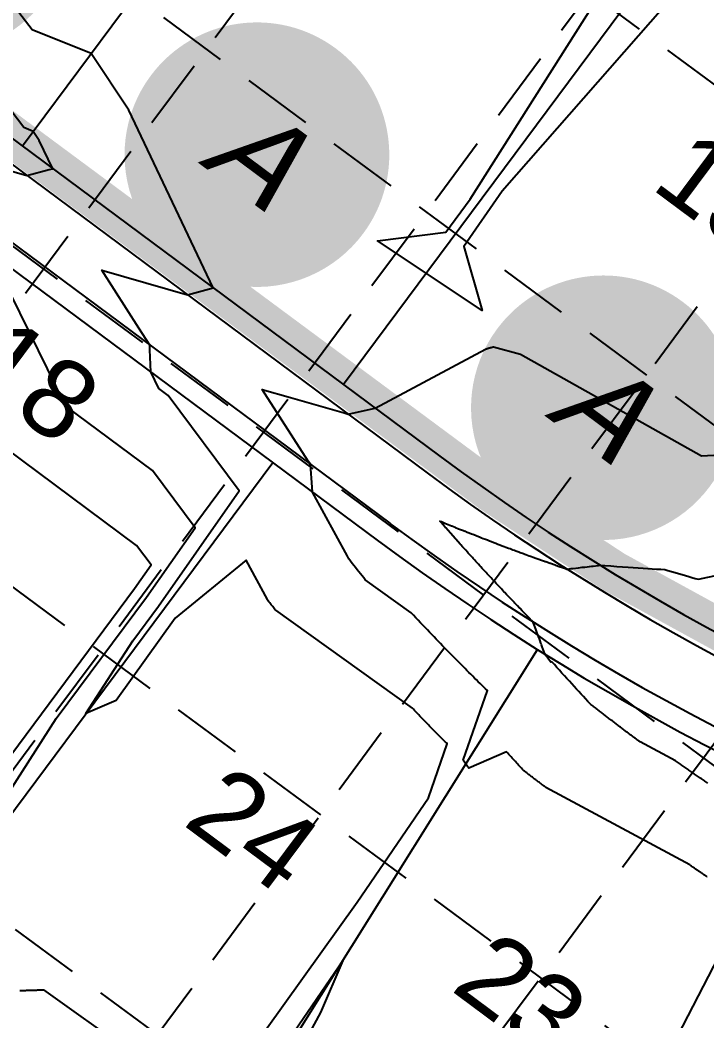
# Model space of a CAD drawing. Header units: feet. Extents: x 2260 to 6199, y 3666 to 7344.
# Drawn here: x 4222.2 to 4353.2, y 5883.8 to 6074.7 of the extents above; entities that cross this region are included whole.
import ezdxf
from ezdxf.enums import TextEntityAlignment as Align

# ---------------------------------------------------------------- set-up
doc = ezdxf.new("R2010")
doc.units = ezdxf.units.FT
doc.header["$LTSCALE"] = 40
doc.header["$MEASUREMENT"] = 0
doc.linetypes.add('HIDDEN', pattern=[0.375, 0.25, -0.125])
for name, color, linetype in [('ALTURA LOGO', 4, 'CONTINUOUS'), ('EOP-PROP', 4, 'CONTINUOUS'), ('EROSION BLANKETS', 84, 'CONTINUOUS'), ('FLOW-ARROWS', 253, 'CONTINUOUS'), ('GRID', 254, 'HIDDEN'), ('LOT-NOS', 4, 'CONTINUOUS'), ('lots-line', 4, 'CONTINUOUS'), ('PC', 43, 'CONTINUOUS')]:
    doc.layers.add(name, color=color, linetype=linetype)
doc.styles.add('altura', font='ARIAL.TTF', dxfattribs={"oblique": 15})
doc.styles.get("Standard").update_dxf_attribs({"font": 'ARIAL.TTF'})

msp = doc.modelspace()

# ---------------------------------------------------------------- hatches: boundary and pattern name
at = {"layer": 'ALTURA LOGO'}
h = msp.add_hatch(color=42, dxfattribs=at)
edge = h.paths.add_edge_path()
edge.add_ellipse((4206.61, 6093.69), major_axis=(15.08, 20.26), ratio=1, start_angle=269.9984, end_angle=449.9984)
edge.add_ellipse((4206.61, 6093.69), major_axis=(15.08, 20.26), ratio=1, start_angle=89.9974, end_angle=269.9974)
h.paths.add_polyline_path([(4182.15, 6098.93), (4218.33, 6072), (4231.7, 6089.96), (4195.52, 6116.89)], flags=24)
h = msp.add_hatch(color=42, dxfattribs=at)
edge = h.paths.add_edge_path()
edge.add_ellipse((4267.35, 6049.03), major_axis=(15.08, 20.26), ratio=1, start_angle=269.9984, end_angle=449.9984)
edge.add_ellipse((4267.35, 6049.03), major_axis=(15.08, 20.26), ratio=1, start_angle=89.9974, end_angle=269.9974)
h.paths.add_polyline_path([(4242.89, 6054.27), (4279.07, 6027.34), (4292.45, 6045.3), (4256.26, 6072.23)], flags=24)
h = msp.add_hatch(color=42, dxfattribs=at)
edge = h.paths.add_edge_path()
edge.add_ellipse((4333.46, 6000.71), major_axis=(15.08, 20.26), ratio=1, start_angle=269.9984, end_angle=449.9984)
edge.add_ellipse((4333.46, 6000.71), major_axis=(15.08, 20.26), ratio=1, start_angle=89.9974, end_angle=269.9974)
h.paths.add_polyline_path([(4309, 6005.96), (4345.18, 5979.02), (4358.55, 5996.99), (4322.37, 6023.92)], flags=24)

# ---------------------------------------------------------------- linework, layer by layer
at = {"layer": 'EOP-PROP', "color": 7}
for p, q in [((4009.55, 6204.04), (4299.84, 5988.27)), ((4009.55, 6204.04), (4299.84, 5988.27)), ((4023.26, 6178.9), (4292.69, 5978.64)), ((4023.26, 6178.9), (4292.69, 5978.64))]:
    msp.add_line(p, q, dxfattribs=at)
for radius in [444, 444, 456, 456]:
    msp.add_arc((4564.71, 6344.61), radius, 233.3765, 275.1728, dxfattribs=at)
at = {"layer": 'EROSION BLANKETS', "const_width": 8}
msp.add_lwpolyline([(3976.08, 6221.86), (3990.92, 6222.85), (4004.59, 6212.73), (4023.04, 6199.06), (4312.28, 5984.6), (4335.45, 5969.38), (4378.94, 5945.55), (4411.45, 5932.51), (4447.02, 5920.79), (4482.49, 5912.79), (4519.39, 5907.07), (4547.13, 5905.07), (4592.25, 5905.56), (4612.56, 5907.2), (4624.33, 5910.34), (4625.15, 5910.71), (4625.25, 5910.86)], dxfattribs=at)
at = {"layer": 'FLOW-ARROWS', "color": 7}
for points in [[(4328.16, 6066.35, 0, 1.67, 0), (4325.23, 6062.3, 0, 0, 0), (4314.94, 6048.12, 0, 0, 0)], [(4328.16, 6066.35, 0, 1.67, 0), (4325.23, 6062.3, 0, 0, 0), (4314.94, 6048.12, 0, 0, 0)], [(4317.12, 5947.24, 0, 1.67, 0), (4314.46, 5943.01, 0, 0, 0), (4310.05, 5935.97, 0, 0, 0)], [(4317.12, 5947.24, 0, 1.67, 0), (4314.46, 5943.01, 0, 0, 0), (4310.05, 5935.97, 0, 0, 0)], [(4239.25, 5946.81, 0, 1.67, 0), (4236.27, 5942.8, 0, 0, 0), (4231.02, 5935.74, 0, 0, 0)], [(4239.25, 5946.81, 0, 1.67, 0), (4236.27, 5942.8, 0, 0, 0), (4231.02, 5935.74, 0, 0, 0)], [(4281.47, 5889.14, 0, 1.67, 0), (4284.07, 5893.41, 0, 0, 0), (4293.23, 5908.49, 0, 0, 0)], [(4281.47, 5889.14, 0, 1.67, 0), (4284.07, 5893.41, 0, 0, 0), (4293.23, 5908.49, 0, 0, 0)]]:
    msp.add_lwpolyline(points, format="xyseb", dxfattribs=at)
at = {"layer": 'GRID', "linetype": 'HIDDEN', "ltscale": 1.35}
for p, q in [((3239.5, 6889.01), (5841.93, 4959.83)), ((3208.38, 6847.03), (5810.82, 4917.86)), ((3177.27, 6805.06), (5779.7, 4875.88)), ((3146.15, 6763.08), (5748.58, 4833.91)), ((3115.04, 6721.11), (5717.47, 4791.93)), ((4568.91, 6488.89), (3479.72, 5019.59)), ((4610.88, 6457.77), (3521.7, 4988.47)), ((4652.86, 6426.65), (3563.67, 4957.35)), ((4694.83, 6395.54), (3605.65, 4926.24))]:
    msp.add_line(p, q, dxfattribs=at)
at = {"layer": 'lots-line', "color": 7}
for p, q in [((3984.65, 6227.54), (4302.23, 5991.48)), ((3987.46, 6225.45), (4302.23, 5991.48)), ((4020.87, 6175.69), (4290.3, 5975.43)), ((4020.87, 6175.69), (4290.3, 5975.43)), ((4291.21, 6142.96), (4222.61, 6050.67)), ((4291.21, 6142.96), (4222.61, 6050.67)), ((4352.47, 6097.43), (4283.87, 6005.13)), ((4352.47, 6097.43), (4283.87, 6005.13)), ((4201.76, 5897.95), (4270.36, 5990.25)), ((4201.76, 5897.95), (4270.36, 5990.25)), ((4259.91, 5857.05), (4320.87, 5954.56)), ((4259.91, 5857.05), (4320.87, 5954.56))]:
    msp.add_line(p, q, dxfattribs=at)
for radius in [440, 440, 460, 460]:
    msp.add_arc((4564.71, 6344.61), radius, 233.3765, 275.1728, dxfattribs=at)
at = {"layer": 'PC', "color": 43, "flags": 128}
for points, elevation in [([(4345.18, 6077.43), (4314.14, 6042.07), (4306.85, 6031.48), (4310.3, 6019.29), (4290.36, 6032.55), (4303.37, 6034.25), (4308.04, 6040.53), (4336.01, 6084.74)], 551), ([(4345.18, 6077.43), (4314.14, 6042.07), (4306.85, 6031.48), (4310.3, 6019.29), (4290.36, 6032.55), (4303.37, 6034.25), (4308.04, 6040.53), (4336.01, 6084.74)], 551), ([(4219.28, 6046.24), (4223.45, 6045.05), (4227.72, 6046.19), (4228.39, 6046.36), (4225.83, 6051.75), (4224.69, 6053.48), (4222.9, 6054.19), (4222.88, 6054.22), (4203.05, 6080.29)], 553), ([(4219.28, 6046.24), (4223.45, 6045.05), (4227.72, 6046.19), (4228.39, 6046.36), (4225.83, 6051.75), (4224.69, 6053.48), (4222.9, 6054.19), (4222.88, 6054.22), (4203.05, 6080.29)], 553), ([(4265.59, 5877.14), (4286.48, 5906.32), (4300.07, 5926.22), (4303.66, 5936.56), (4303.5, 5936.71), (4303.34, 5936.86), (4303.19, 5937.01), (4303.03, 5937.17), (4302.87, 5937.33), (4302.7, 5937.49), (4302.54, 5937.65), (4302.38, 5937.81), (4302.21, 5937.97), (4302.05, 5938.14), (4301.88, 5938.31), (4301.71, 5938.48), (4301.54, 5938.65), (4301.37, 5938.82), (4301.19, 5938.99), (4301.02, 5939.17), (4300.84, 5939.35), (4300.67, 5939.53), (4300.49, 5939.71), (4300.31, 5939.9), (4300.13, 5940.08), (4299.94, 5940.27), (4299.76, 5940.46), (4299.57, 5940.65), (4299.39, 5940.85), (4299.2, 5941.04), (4299.01, 5941.24), (4298.82, 5941.44), (4298.62, 5941.64), (4298.43, 5941.85), (4298.23, 5942.06), (4298.03, 5942.27), (4297.84, 5942.48), (4297.63, 5942.69), (4297.43, 5942.91), (4297.23, 5943.13), (4297.02, 5943.35), (4270.93, 5962.03), (4270.79, 5962.2), (4270.65, 5962.37), (4270.51, 5962.55), (4270.37, 5962.73), (4270.23, 5962.91), (4270.09, 5963.1), (4269.94, 5963.28), (4269.8, 5963.47), (4269.65, 5963.66), (4269.5, 5963.85), (4269.5, 5963.85), (4269.38, 5964.09), (4265.27, 5971.63), (4251.77, 5960.54), (4240.5, 5944.8), (4234.72, 5942.3), (4243.65, 5956.21), (4248.57, 5962.83), (4263.97, 5984.86), (4250.42, 6003.08), (4248.64, 6004.4), (4247.09, 6007.55), (4246.95, 6011.78), (4246.92, 6012.65), (4244.83, 6015.92), (4237.74, 6026.96), (4250.35, 6023.35), (4254.08, 6022.29), (4254.8, 6022.48), (4259.02, 6023.6), (4242.89, 6057.52), (4235.75, 6068.35), (4224.46, 6072.85), (4224.45, 6072.86), (4218.92, 6080.13)], 552), ([(4265.59, 5877.14), (4286.48, 5906.32), (4300.07, 5926.22), (4303.66, 5936.56), (4303.5, 5936.71), (4303.34, 5936.86), (4303.19, 5937.01), (4303.03, 5937.17), (4302.87, 5937.33), (4302.7, 5937.49), (4302.54, 5937.65), (4302.38, 5937.81), (4302.21, 5937.97), (4302.05, 5938.14), (4301.88, 5938.31), (4301.71, 5938.48), (4301.54, 5938.65), (4301.37, 5938.82), (4301.19, 5938.99), (4301.02, 5939.17), (4300.84, 5939.35), (4300.67, 5939.53), (4300.49, 5939.71), (4300.31, 5939.9), (4300.13, 5940.08), (4299.94, 5940.27), (4299.76, 5940.46), (4299.57, 5940.65), (4299.39, 5940.85), (4299.2, 5941.04), (4299.01, 5941.24), (4298.82, 5941.44), (4298.62, 5941.64), (4298.43, 5941.85), (4298.23, 5942.06), (4298.03, 5942.27), (4297.84, 5942.48), (4297.63, 5942.69), (4297.43, 5942.91), (4297.23, 5943.13), (4297.02, 5943.35), (4270.93, 5962.03), (4270.79, 5962.2), (4270.65, 5962.37), (4270.51, 5962.55), (4270.37, 5962.73), (4270.23, 5962.91), (4270.09, 5963.1), (4269.94, 5963.28), (4269.8, 5963.47), (4269.65, 5963.66), (4269.5, 5963.85), (4269.5, 5963.85), (4269.38, 5964.09), (4265.27, 5971.63), (4251.77, 5960.54), (4240.5, 5944.8), (4234.72, 5942.3), (4243.65, 5956.21), (4248.57, 5962.83), (4263.97, 5984.86), (4250.42, 6003.08), (4248.64, 6004.4), (4247.09, 6007.55), (4246.95, 6011.78), (4246.92, 6012.65), (4244.83, 6015.92), (4237.74, 6026.96), (4250.35, 6023.35), (4254.08, 6022.29), (4254.8, 6022.48), (4259.02, 6023.6), (4242.89, 6057.52), (4235.75, 6068.35), (4224.46, 6072.85), (4224.45, 6072.86), (4218.92, 6080.13)], 552), ([(4212.22, 5915.09), (4229.08, 5941.36), (4246.3, 5964.53), (4255.56, 5977.78), (4247.41, 5988.73), (4230.88, 6001.02), (4216.85, 6029.53)], 553), ([(4212.22, 5915.09), (4229.08, 5941.36), (4246.3, 5964.53), (4255.56, 5977.78), (4247.41, 5988.73), (4230.88, 6001.02), (4216.85, 6029.53)], 553), ([(4353.28, 5911.12), (4353.2, 5911.17), (4353.12, 5911.22), (4353.04, 5911.28), (4352.97, 5911.33), (4352.89, 5911.38), (4352.81, 5911.43), (4352.73, 5911.49), (4352.65, 5911.54), (4352.57, 5911.59), (4352.5, 5911.65), (4352.42, 5911.7), (4352.34, 5911.75), (4352.26, 5911.81), (4352.18, 5911.86), (4352.1, 5911.91), (4352.02, 5911.97), (4351.94, 5912.02), (4351.86, 5912.08), (4351.78, 5912.13), (4351.7, 5912.18), (4351.62, 5912.24), (4351.54, 5912.29), (4351.46, 5912.35), (4351.38, 5912.4), (4351.3, 5912.46), (4351.22, 5912.51), (4351.14, 5912.57), (4351.06, 5912.63), (4350.98, 5912.68), (4350.9, 5912.74), (4350.82, 5912.79), (4350.74, 5912.85), (4350.66, 5912.91), (4350.58, 5912.96), (4350.49, 5913.02), (4350.41, 5913.08), (4350.33, 5913.13), (4350.25, 5913.19), (4350.17, 5913.25), (4350.08, 5913.3), (4350, 5913.36), (4349.92, 5913.42), (4322.47, 5928.22), (4322.4, 5928.27), (4322.33, 5928.32), (4322.27, 5928.37), (4322.2, 5928.42), (4322.13, 5928.47), (4322.06, 5928.52), (4321.99, 5928.57), (4321.93, 5928.62), (4321.86, 5928.67), (4321.79, 5928.72), (4321.72, 5928.77), (4321.65, 5928.82), (4321.58, 5928.88), (4321.51, 5928.93), (4321.45, 5928.98), (4321.38, 5929.03), (4321.31, 5929.08), (4321.24, 5929.14), (4321.17, 5929.19), (4321.1, 5929.24), (4321.03, 5929.29), (4320.96, 5929.34), (4320.89, 5929.4), (4320.82, 5929.45), (4320.75, 5929.5), (4320.68, 5929.56), (4320.61, 5929.61), (4320.54, 5929.66), (4320.47, 5929.72), (4320.4, 5929.77), (4320.33, 5929.82), (4320.26, 5929.88), (4320.19, 5929.93), (4320.11, 5929.99), (4320.04, 5930.04), (4319.97, 5930.1), (4319.9, 5930.15), (4319.83, 5930.21), (4319.76, 5930.26), (4319.69, 5930.32), (4319.61, 5930.37), (4319.54, 5930.43), (4319.47, 5930.48), (4319.4, 5930.54), (4319.33, 5930.59), (4319.25, 5930.65), (4319.18, 5930.71), (4319.11, 5930.76), (4319.04, 5930.82), (4318.96, 5930.88), (4318.89, 5930.93), (4318.82, 5930.99), (4318.75, 5931.05), (4318.67, 5931.1), (4318.6, 5931.16), (4318.53, 5931.22), (4318.45, 5931.28), (4318.38, 5931.34), (4318.3, 5931.39), (4318.23, 5931.45), (4318.23, 5931.45), (4318.04, 5931.66), (4317.85, 5931.86), (4317.66, 5932.06), (4317.47, 5932.27), (4317.27, 5932.49), (4317.07, 5932.7), (4316.87, 5932.92), (4316.67, 5933.14), (4316.47, 5933.36), (4316.26, 5933.59), (4316.05, 5933.82), (4315.84, 5934.05), (4315.63, 5934.29), (4315.41, 5934.53), (4315.2, 5934.77), (4314.98, 5935.02), (4307.76, 5931.9), (4307.65, 5932.06), (4307.54, 5932.21), (4307.43, 5932.37), (4307.31, 5932.54), (4307.2, 5932.69), (4307.2, 5932.7), (4307.08, 5932.87), (4306.96, 5933.04), (4306.84, 5933.22), (4306.71, 5933.4), (4311.33, 5946.7), (4310.99, 5947.03), (4310.64, 5947.37), (4310.3, 5947.7), (4309.95, 5948.04), (4309.59, 5948.39), (4309.24, 5948.74), (4308.88, 5949.09), (4308.52, 5949.45), (4308.16, 5949.81), (4307.8, 5950.17), (4307.43, 5950.54), (4307.06, 5950.91), (4306.69, 5951.28), (4306.31, 5951.66), (4305.93, 5952.04), (4305.55, 5952.43), (4305.16, 5952.82), (4304.78, 5953.21), (4304.39, 5953.61), (4303.99, 5954.02), (4303.59, 5954.42), (4303.19, 5954.83), (4302.79, 5955.25), (4302.38, 5955.67), (4301.97, 5956.1), (4301.56, 5956.53), (4301.15, 5956.96), (4300.73, 5957.4), (4300.3, 5957.84), (4299.88, 5958.29), (4299.45, 5958.75), (4299.01, 5959.21), (4298.57, 5959.67), (4298.13, 5960.14), (4297.69, 5960.61), (4297.24, 5961.09), (4296.79, 5961.58), (4288.03, 5967.84), (4287.73, 5968.22), (4287.43, 5968.6), (4287.12, 5968.99), (4286.81, 5969.38), (4286.5, 5969.78), (4286.19, 5970.18), (4285.87, 5970.59), (4285.55, 5971), (4285.23, 5971.42), (4284.91, 5971.84), (4284.9, 5971.85), (4284.64, 5972.36), (4277.98, 5984.59), (4277.91, 5985.55), (4277.6, 5989.85), (4277.38, 5990.17), (4277.13, 5990.54), (4268.33, 6004.22), (4273.79, 6002.66), (4283.97, 5999.73), (4284.76, 5999.48), (4285.01, 5999.54), (4289.91, 6000.64), (4310.97, 6011.89), (4311.09, 6011.96), (4311.14, 6011.98), (4311.26, 6012.01), (4311.37, 6012.04), (4311.48, 6012.07), (4311.58, 6012.09), (4311.67, 6012.12), (4311.76, 6012.14), (4311.84, 6012.16), (4311.92, 6012.19), (4312, 6012.21), (4312.07, 6012.23), (4312.13, 6012.24), (4312.2, 6012.26), (4312.26, 6012.28), (4312.31, 6012.3), (4312.37, 6012.31), (4312.42, 6012.33), (4312.47, 6012.34), (4317.62, 6010.91), (4352.16, 5991.5), (4363.8, 5992.17)], 551), ([(4353.28, 5911.12), (4353.2, 5911.17), (4353.12, 5911.22), (4353.04, 5911.28), (4352.97, 5911.33), (4352.89, 5911.38), (4352.81, 5911.43), (4352.73, 5911.49), (4352.65, 5911.54), (4352.57, 5911.59), (4352.5, 5911.65), (4352.42, 5911.7), (4352.34, 5911.75), (4352.26, 5911.81), (4352.18, 5911.86), (4352.1, 5911.91), (4352.02, 5911.97), (4351.94, 5912.02), (4351.86, 5912.08), (4351.78, 5912.13), (4351.7, 5912.18), (4351.62, 5912.24), (4351.54, 5912.29), (4351.46, 5912.35), (4351.38, 5912.4), (4351.3, 5912.46), (4351.22, 5912.51), (4351.14, 5912.57), (4351.06, 5912.63), (4350.98, 5912.68), (4350.9, 5912.74), (4350.82, 5912.79), (4350.74, 5912.85), (4350.66, 5912.91), (4350.58, 5912.96), (4350.49, 5913.02), (4350.41, 5913.08), (4350.33, 5913.13), (4350.25, 5913.19), (4350.17, 5913.25), (4350.08, 5913.3), (4350, 5913.36), (4349.92, 5913.42), (4322.47, 5928.22), (4322.4, 5928.27), (4322.33, 5928.32), (4322.27, 5928.37), (4322.2, 5928.42), (4322.13, 5928.47), (4322.06, 5928.52), (4321.99, 5928.57), (4321.93, 5928.62), (4321.86, 5928.67), (4321.79, 5928.72), (4321.72, 5928.77), (4321.65, 5928.82), (4321.58, 5928.88), (4321.51, 5928.93), (4321.45, 5928.98), (4321.38, 5929.03), (4321.31, 5929.08), (4321.24, 5929.14), (4321.17, 5929.19), (4321.1, 5929.24), (4321.03, 5929.29), (4320.96, 5929.34), (4320.89, 5929.4), (4320.82, 5929.45), (4320.75, 5929.5), (4320.68, 5929.56), (4320.61, 5929.61), (4320.54, 5929.66), (4320.47, 5929.72), (4320.4, 5929.77), (4320.33, 5929.82), (4320.26, 5929.88), (4320.19, 5929.93), (4320.11, 5929.99), (4320.04, 5930.04), (4319.97, 5930.1), (4319.9, 5930.15), (4319.83, 5930.21), (4319.76, 5930.26), (4319.69, 5930.32), (4319.61, 5930.37), (4319.54, 5930.43), (4319.47, 5930.48), (4319.4, 5930.54), (4319.33, 5930.59), (4319.25, 5930.65), (4319.18, 5930.71), (4319.11, 5930.76), (4319.04, 5930.82), (4318.96, 5930.88), (4318.89, 5930.93), (4318.82, 5930.99), (4318.75, 5931.05), (4318.67, 5931.1), (4318.6, 5931.16), (4318.53, 5931.22), (4318.45, 5931.28), (4318.38, 5931.34), (4318.3, 5931.39), (4318.23, 5931.45), (4318.23, 5931.45), (4318.04, 5931.66), (4317.85, 5931.86), (4317.66, 5932.06), (4317.47, 5932.27), (4317.27, 5932.49), (4317.07, 5932.7), (4316.87, 5932.92), (4316.67, 5933.14), (4316.47, 5933.36), (4316.26, 5933.59), (4316.05, 5933.82), (4315.84, 5934.05), (4315.63, 5934.29), (4315.41, 5934.53), (4315.2, 5934.77), (4314.98, 5935.02), (4307.76, 5931.9), (4307.65, 5932.06), (4307.54, 5932.21), (4307.43, 5932.37), (4307.31, 5932.54), (4307.2, 5932.69), (4307.2, 5932.7), (4307.08, 5932.87), (4306.96, 5933.04), (4306.84, 5933.22), (4306.71, 5933.4), (4311.33, 5946.7), (4310.99, 5947.03), (4310.64, 5947.37), (4310.3, 5947.7), (4309.95, 5948.04), (4309.59, 5948.39), (4309.24, 5948.74), (4308.88, 5949.09), (4308.52, 5949.45), (4308.16, 5949.81), (4307.8, 5950.17), (4307.43, 5950.54), (4307.06, 5950.91), (4306.69, 5951.28), (4306.31, 5951.66), (4305.93, 5952.04), (4305.55, 5952.43), (4305.16, 5952.82), (4304.78, 5953.21), (4304.39, 5953.61), (4303.99, 5954.02), (4303.59, 5954.42), (4303.19, 5954.83), (4302.79, 5955.25), (4302.38, 5955.67), (4301.97, 5956.1), (4301.56, 5956.53), (4301.15, 5956.96), (4300.73, 5957.4), (4300.3, 5957.84), (4299.88, 5958.29), (4299.45, 5958.75), (4299.01, 5959.21), (4298.57, 5959.67), (4298.13, 5960.14), (4297.69, 5960.61), (4297.24, 5961.09), (4296.79, 5961.58), (4288.03, 5967.84), (4287.73, 5968.22), (4287.43, 5968.6), (4287.12, 5968.99), (4286.81, 5969.38), (4286.5, 5969.78), (4286.19, 5970.18), (4285.87, 5970.59), (4285.55, 5971), (4285.23, 5971.42), (4284.91, 5971.84), (4284.9, 5971.85), (4284.64, 5972.36), (4277.98, 5984.59), (4277.91, 5985.55), (4277.6, 5989.85), (4277.38, 5990.17), (4277.13, 5990.54), (4268.33, 6004.22), (4273.79, 6002.66), (4283.97, 5999.73), (4284.76, 5999.48), (4285.01, 5999.54), (4289.91, 6000.64), (4310.97, 6011.89), (4311.09, 6011.96), (4311.14, 6011.98), (4311.26, 6012.01), (4311.37, 6012.04), (4311.48, 6012.07), (4311.58, 6012.09), (4311.67, 6012.12), (4311.76, 6012.14), (4311.84, 6012.16), (4311.92, 6012.19), (4312, 6012.21), (4312.07, 6012.23), (4312.13, 6012.24), (4312.2, 6012.26), (4312.26, 6012.28), (4312.31, 6012.3), (4312.37, 6012.31), (4312.42, 6012.33), (4312.47, 6012.34), (4317.62, 6010.91), (4352.16, 5991.5), (4363.8, 5992.17)], 551), ([(4214.5, 5926.5), (4244.02, 5966.22), (4247.15, 5970.69), (4244.4, 5974.39), (4213.12, 5997.64)], 554), ([(4214.5, 5926.5), (4244.02, 5966.22), (4247.15, 5970.69), (4244.4, 5974.39), (4213.12, 5997.64)], 554), ([(4353.36, 5929.05), (4353.19, 5929.17), (4353.01, 5929.29), (4352.83, 5929.41), (4352.66, 5929.53), (4352.48, 5929.65), (4352.3, 5929.77), (4352.12, 5929.89), (4351.94, 5930.01), (4351.77, 5930.13), (4351.59, 5930.26), (4351.41, 5930.38), (4351.23, 5930.5), (4351.05, 5930.62), (4350.87, 5930.75), (4350.69, 5930.87), (4350.51, 5930.99), (4350.33, 5931.12), (4350.15, 5931.24), (4349.97, 5931.37), (4349.78, 5931.49), (4349.6, 5931.62), (4349.42, 5931.74), (4349.24, 5931.87), (4349.06, 5932), (4348.87, 5932.12), (4348.69, 5932.25), (4348.51, 5932.38), (4348.32, 5932.51), (4348.14, 5932.63), (4347.95, 5932.76), (4347.77, 5932.89), (4347.58, 5933.02), (4347.4, 5933.15), (4347.21, 5933.28), (4340.46, 5936.92), (4340.31, 5937.03), (4340.16, 5937.14), (4340.01, 5937.26), (4339.86, 5937.37), (4339.7, 5937.48), (4339.55, 5937.6), (4339.4, 5937.71), (4339.24, 5937.82), (4339.09, 5937.94), (4338.93, 5938.05), (4338.78, 5938.17), (4338.63, 5938.28), (4338.47, 5938.4), (4338.32, 5938.51), (4338.16, 5938.63), (4338, 5938.75), (4337.85, 5938.86), (4337.69, 5938.98), (4337.54, 5939.1), (4337.38, 5939.22), (4337.22, 5939.33), (4337.07, 5939.45), (4336.91, 5939.57), (4336.75, 5939.69), (4336.6, 5939.81), (4336.44, 5939.93), (4336.28, 5940.05), (4336.12, 5940.17), (4335.96, 5940.29), (4335.8, 5940.41), (4335.64, 5940.53), (4335.49, 5940.65), (4335.33, 5940.78), (4335.17, 5940.9), (4335.01, 5941.02), (4334.85, 5941.14), (4334.69, 5941.27), (4334.52, 5941.39), (4334.36, 5941.51), (4334.2, 5941.64), (4334.04, 5941.76), (4333.88, 5941.89), (4333.72, 5942.01), (4333.56, 5942.14), (4333.39, 5942.26), (4333.23, 5942.39), (4333.07, 5942.52), (4332.9, 5942.64), (4332.74, 5942.77), (4332.58, 5942.9), (4332.41, 5943.03), (4332.25, 5943.15), (4332.08, 5943.28), (4331.92, 5943.41), (4331.76, 5943.54), (4331.59, 5943.67), (4331.42, 5943.8), (4331.26, 5943.93), (4331.09, 5944.06), (4330.93, 5944.19), (4330.92, 5944.2), (4330.5, 5944.65), (4330.07, 5945.11), (4329.64, 5945.57), (4329.2, 5946.04), (4328.77, 5946.52), (4328.32, 5947), (4327.87, 5947.49), (4327.42, 5947.99), (4326.96, 5948.49), (4326.5, 5949), (4326.03, 5949.52), (4325.55, 5950.05), (4325.07, 5950.58), (4324.59, 5951.12), (4324.1, 5951.66), (4323.6, 5952.22), (4323.4, 5952.13), (4322.98, 5952.73), (4322.55, 5953.33), (4322.32, 5953.66), (4322.18, 5954.05), (4321.92, 5954.74), (4321.86, 5954.89), (4321.66, 5955.45), (4321.57, 5955.69), (4321.55, 5955.73), (4321.37, 5956.22), (4321.24, 5956.57), (4321.08, 5957.03), (4320.94, 5957.41), (4320.83, 5957.69), (4320.63, 5958.25), (4320.37, 5958.97), (4320.33, 5959.08), (4320.07, 5959.79), (4320, 5959.87), (4319.99, 5959.87), (4319.5, 5960.37), (4319.49, 5960.39), (4319.01, 5960.88), (4318.99, 5960.91), (4318.52, 5961.38), (4318.48, 5961.42), (4318.04, 5961.88), (4317.98, 5961.94), (4317.55, 5962.39), (4317.48, 5962.46), (4317.06, 5962.9), (4316.98, 5962.98), (4316.57, 5963.4), (4316.48, 5963.5), (4316.09, 5963.91), (4315.98, 5964.02), (4315.61, 5964.42), (4315.49, 5964.54), (4315.12, 5964.92), (4314.99, 5965.06), (4314.64, 5965.43), (4314.49, 5965.59), (4314.16, 5965.94), (4314, 5966.11), (4313.68, 5966.45), (4313.51, 5966.63), (4313.2, 5966.96), (4313.02, 5967.16), (4312.72, 5967.47), (4312.53, 5967.68), (4312.24, 5967.98), (4312.04, 5968.21), (4311.77, 5968.5), (4311.55, 5968.74), (4311.29, 5969.01), (4311.06, 5969.26), (4310.82, 5969.52), (4310.57, 5969.79), (4310.34, 5970.04), (4310.09, 5970.32), (4309.87, 5970.55), (4309.6, 5970.85), (4309.4, 5971.07), (4309.12, 5971.38), (4308.93, 5971.58), (4308.64, 5971.91), (4308.46, 5972.1), (4308.15, 5972.44), (4307.99, 5972.61), (4307.67, 5972.97), (4307.53, 5973.13), (4307.19, 5973.5), (4307.06, 5973.65), (4306.71, 5974.03), (4306.59, 5974.17), (4306.24, 5974.56), (4306.13, 5974.69), (4305.76, 5975.1), (4305.67, 5975.2), (4305.29, 5975.63), (4305.2, 5975.72), (4304.81, 5976.17), (4304.74, 5976.25), (4304.34, 5976.7), (4304.28, 5976.77), (4303.87, 5977.24), (4303.82, 5977.29), (4303.39, 5977.77), (4303.36, 5977.81), (4302.92, 5978.31), (4302.91, 5978.33), (4302.45, 5978.85), (4302.45, 5978.86), (4302.25, 5979.08), (4302.53, 5978.97), (4302.54, 5978.96), (4303.19, 5978.7), (4303.23, 5978.68), (4303.86, 5978.42), (4304.46, 5978.18), (4304.55, 5978.14), (4305.15, 5977.9), (4305.26, 5977.85), (4305.84, 5977.62), (4306.39, 5977.4), (4306.56, 5977.33), (4307.1, 5977.12), (4307.29, 5977.04), (4307.82, 5976.83), (4308.31, 5976.63), (4308.56, 5976.54), (4309.04, 5976.35), (4309.32, 5976.24), (4309.79, 5976.06), (4310.23, 5975.88), (4310.55, 5975.76), (4310.98, 5975.59), (4311.33, 5975.46), (4311.75, 5975.3), (4312.14, 5975.15), (4312.53, 5975), (4312.91, 5974.85), (4313.34, 5974.69), (4313.7, 5974.55), (4314.17, 5974.37), (4314.51, 5974.24), (4314.83, 5974.12), (4315.34, 5973.93), (4315.65, 5973.82), (4316.2, 5973.61), (4316.48, 5973.51), (4316.75, 5973.41), (4317.34, 5973.19), (4317.59, 5973.1), (4318.22, 5972.87), (4318.44, 5972.78), (4318.66, 5972.7), (4319.32, 5972.46), (4319.52, 5972.39), (4320.23, 5972.13), (4320.4, 5972.07), (4320.56, 5972.01), (4321.3, 5971.75), (4321.45, 5971.7), (4322.23, 5971.42), (4322.35, 5971.37), (4322.46, 5971.33), (4323.28, 5971.05), (4323.36, 5971.01), (4324.23, 5970.71), (4324.29, 5970.69), (4324.35, 5970.67), (4325.24, 5970.36), (4325.28, 5970.35), (4326.22, 5970.02), (4326.22, 5970.02), (4326.51, 5969.92), (4327.26, 5970), (4327.41, 5970.02), (4327.63, 5970.04), (4328.68, 5970.16), (4329.38, 5970.24), (4329.94, 5970.3), (4330.8, 5970.41), (4331.21, 5970.45), (4331.49, 5970.49), (4332.47, 5970.61), (4332.54, 5970.61), (4332.86, 5970.65), (4333.72, 5970.59), (4334.9, 5970.5), (4336.04, 5970.42), (4337.12, 5970.34), (4338.17, 5970.27), (4339.16, 5970.2), (4340.12, 5970.14), (4341.04, 5970.08), (4341.93, 5970.02), (4342.78, 5969.97), (4343.61, 5969.92), (4344.4, 5969.88), (4345.16, 5969.83), (4345.77, 5969.65), (4346.46, 5969.44), (4347.13, 5969.24), (4347.8, 5969.04), (4348.46, 5968.85), (4349.1, 5968.66), (4349.74, 5968.48), (4350.36, 5968.3), (4350.98, 5968.12), (4351.58, 5967.95), (4358.47, 5969.43)], 550), ([(4353.36, 5929.05), (4353.19, 5929.17), (4353.01, 5929.29), (4352.83, 5929.41), (4352.66, 5929.53), (4352.48, 5929.65), (4352.3, 5929.77), (4352.12, 5929.89), (4351.94, 5930.01), (4351.77, 5930.13), (4351.59, 5930.26), (4351.41, 5930.38), (4351.23, 5930.5), (4351.05, 5930.62), (4350.87, 5930.75), (4350.69, 5930.87), (4350.51, 5930.99), (4350.33, 5931.12), (4350.15, 5931.24), (4349.97, 5931.37), (4349.78, 5931.49), (4349.6, 5931.62), (4349.42, 5931.74), (4349.24, 5931.87), (4349.06, 5932), (4348.87, 5932.12), (4348.69, 5932.25), (4348.51, 5932.38), (4348.32, 5932.51), (4348.14, 5932.63), (4347.95, 5932.76), (4347.77, 5932.89), (4347.58, 5933.02), (4347.4, 5933.15), (4347.21, 5933.28), (4340.46, 5936.92), (4340.31, 5937.03), (4340.16, 5937.14), (4340.01, 5937.26), (4339.86, 5937.37), (4339.7, 5937.48), (4339.55, 5937.6), (4339.4, 5937.71), (4339.24, 5937.82), (4339.09, 5937.94), (4338.93, 5938.05), (4338.78, 5938.17), (4338.63, 5938.28), (4338.47, 5938.4), (4338.32, 5938.51), (4338.16, 5938.63), (4338, 5938.75), (4337.85, 5938.86), (4337.69, 5938.98), (4337.54, 5939.1), (4337.38, 5939.22), (4337.22, 5939.33), (4337.07, 5939.45), (4336.91, 5939.57), (4336.75, 5939.69), (4336.6, 5939.81), (4336.44, 5939.93), (4336.28, 5940.05), (4336.12, 5940.17), (4335.96, 5940.29), (4335.8, 5940.41), (4335.64, 5940.53), (4335.49, 5940.65), (4335.33, 5940.78), (4335.17, 5940.9), (4335.01, 5941.02), (4334.85, 5941.14), (4334.69, 5941.27), (4334.52, 5941.39), (4334.36, 5941.51), (4334.2, 5941.64), (4334.04, 5941.76), (4333.88, 5941.89), (4333.72, 5942.01), (4333.56, 5942.14), (4333.39, 5942.26), (4333.23, 5942.39), (4333.07, 5942.52), (4332.9, 5942.64), (4332.74, 5942.77), (4332.58, 5942.9), (4332.41, 5943.03), (4332.25, 5943.15), (4332.08, 5943.28), (4331.92, 5943.41), (4331.76, 5943.54), (4331.59, 5943.67), (4331.42, 5943.8), (4331.26, 5943.93), (4331.09, 5944.06), (4330.93, 5944.19), (4330.92, 5944.2), (4330.5, 5944.65), (4330.07, 5945.11), (4329.64, 5945.57), (4329.2, 5946.04), (4328.77, 5946.52), (4328.32, 5947), (4327.87, 5947.49), (4327.42, 5947.99), (4326.96, 5948.49), (4326.5, 5949), (4326.03, 5949.52), (4325.55, 5950.05), (4325.07, 5950.58), (4324.59, 5951.12), (4324.1, 5951.66), (4323.6, 5952.22), (4323.4, 5952.13), (4322.98, 5952.73), (4322.55, 5953.33), (4322.32, 5953.66), (4322.18, 5954.05), (4321.92, 5954.74), (4321.86, 5954.89), (4321.66, 5955.45), (4321.57, 5955.69), (4321.55, 5955.73), (4321.37, 5956.22), (4321.24, 5956.57), (4321.08, 5957.03), (4320.94, 5957.41), (4320.83, 5957.69), (4320.63, 5958.25), (4320.37, 5958.97), (4320.33, 5959.08), (4320.07, 5959.79), (4320, 5959.87), (4319.99, 5959.87), (4319.5, 5960.37), (4319.49, 5960.39), (4319.01, 5960.88), (4318.99, 5960.91), (4318.52, 5961.38), (4318.48, 5961.42), (4318.04, 5961.88), (4317.98, 5961.94), (4317.55, 5962.39), (4317.48, 5962.46), (4317.06, 5962.9), (4316.98, 5962.98), (4316.57, 5963.4), (4316.48, 5963.5), (4316.09, 5963.91), (4315.98, 5964.02), (4315.61, 5964.42), (4315.49, 5964.54), (4315.12, 5964.92), (4314.99, 5965.06), (4314.64, 5965.43), (4314.49, 5965.59), (4314.16, 5965.94), (4314, 5966.11), (4313.68, 5966.45), (4313.51, 5966.63), (4313.2, 5966.96), (4313.02, 5967.16), (4312.72, 5967.47), (4312.53, 5967.68), (4312.24, 5967.98), (4312.04, 5968.21), (4311.77, 5968.5), (4311.55, 5968.74), (4311.29, 5969.01), (4311.06, 5969.26), (4310.82, 5969.52), (4310.57, 5969.79), (4310.34, 5970.04), (4310.09, 5970.32), (4309.87, 5970.55), (4309.6, 5970.85), (4309.4, 5971.07), (4309.12, 5971.38), (4308.93, 5971.58), (4308.64, 5971.91), (4308.46, 5972.1), (4308.15, 5972.44), (4307.99, 5972.61), (4307.67, 5972.97), (4307.53, 5973.13), (4307.19, 5973.5), (4307.06, 5973.65), (4306.71, 5974.03), (4306.59, 5974.17), (4306.24, 5974.56), (4306.13, 5974.69), (4305.76, 5975.1), (4305.67, 5975.2), (4305.29, 5975.63), (4305.2, 5975.72), (4304.81, 5976.17), (4304.74, 5976.25), (4304.34, 5976.7), (4304.28, 5976.77), (4303.87, 5977.24), (4303.82, 5977.29), (4303.39, 5977.77), (4303.36, 5977.81), (4302.92, 5978.31), (4302.91, 5978.33), (4302.45, 5978.85), (4302.45, 5978.86), (4302.25, 5979.08), (4302.53, 5978.97), (4302.54, 5978.96), (4303.19, 5978.7), (4303.23, 5978.68), (4303.86, 5978.42), (4304.46, 5978.18), (4304.55, 5978.14), (4305.15, 5977.9), (4305.26, 5977.85), (4305.84, 5977.62), (4306.39, 5977.4), (4306.56, 5977.33), (4307.1, 5977.12), (4307.29, 5977.04), (4307.82, 5976.83), (4308.31, 5976.63), (4308.56, 5976.54), (4309.04, 5976.35), (4309.32, 5976.24), (4309.79, 5976.06), (4310.23, 5975.88), (4310.55, 5975.76), (4310.98, 5975.59), (4311.33, 5975.46), (4311.75, 5975.3), (4312.14, 5975.15), (4312.53, 5975), (4312.91, 5974.85), (4313.34, 5974.69), (4313.7, 5974.55), (4314.17, 5974.37), (4314.51, 5974.24), (4314.83, 5974.12), (4315.34, 5973.93), (4315.65, 5973.82), (4316.2, 5973.61), (4316.48, 5973.51), (4316.75, 5973.41), (4317.34, 5973.19), (4317.59, 5973.1), (4318.22, 5972.87), (4318.44, 5972.78), (4318.66, 5972.7), (4319.32, 5972.46), (4319.52, 5972.39), (4320.23, 5972.13), (4320.4, 5972.07), (4320.56, 5972.01), (4321.3, 5971.75), (4321.45, 5971.7), (4322.23, 5971.42), (4322.35, 5971.37), (4322.46, 5971.33), (4323.28, 5971.05), (4323.36, 5971.01), (4324.23, 5970.71), (4324.29, 5970.69), (4324.35, 5970.67), (4325.24, 5970.36), (4325.28, 5970.35), (4326.22, 5970.02), (4326.22, 5970.02), (4326.51, 5969.92), (4327.26, 5970), (4327.41, 5970.02), (4327.63, 5970.04), (4328.68, 5970.16), (4329.38, 5970.24), (4329.94, 5970.3), (4330.8, 5970.41), (4331.21, 5970.45), (4331.49, 5970.49), (4332.47, 5970.61), (4332.54, 5970.61), (4332.86, 5970.65), (4333.72, 5970.59), (4334.9, 5970.5), (4336.04, 5970.42), (4337.12, 5970.34), (4338.17, 5970.27), (4339.16, 5970.2), (4340.12, 5970.14), (4341.04, 5970.08), (4341.93, 5970.02), (4342.78, 5969.97), (4343.61, 5969.92), (4344.4, 5969.88), (4345.16, 5969.83), (4345.77, 5969.65), (4346.46, 5969.44), (4347.13, 5969.24), (4347.8, 5969.04), (4348.46, 5968.85), (4349.1, 5968.66), (4349.74, 5968.48), (4350.36, 5968.3), (4350.98, 5968.12), (4351.58, 5967.95), (4358.47, 5969.43)], 550), ([(4273.71, 5880.47), (4283.75, 5895.18), (4279.46, 5885.26), (4272.68, 5872.68)], 551), ([(4273.71, 5880.47), (4283.75, 5895.18), (4279.46, 5885.26), (4272.68, 5872.68)], 551), ([(4344.73, 5875.15), (4355.48, 5895.94)], 551), ([(4344.73, 5875.15), (4355.48, 5895.94)], 551), ([(4222.1, 5889.45), (4222.33, 5889.45), (4222.55, 5889.46), (4222.77, 5889.46), (4222.99, 5889.47), (4223.2, 5889.47), (4223.41, 5889.48), (4223.61, 5889.48), (4223.81, 5889.49), (4224.01, 5889.49), (4224.21, 5889.5), (4224.4, 5889.5), (4224.59, 5889.51), (4224.77, 5889.51), (4224.95, 5889.52), (4225.13, 5889.52), (4225.31, 5889.53), (4225.48, 5889.54), (4225.66, 5889.54), (4225.82, 5889.55), (4225.99, 5889.55), (4226.15, 5889.56), (4226.31, 5889.56), (4226.47, 5889.57), (4226.63, 5889.58), (4242.85, 5877.97)], 552), ([(4222.1, 5889.45), (4222.33, 5889.45), (4222.55, 5889.46), (4222.77, 5889.46), (4222.99, 5889.47), (4223.2, 5889.47), (4223.41, 5889.48), (4223.61, 5889.48), (4223.81, 5889.49), (4224.01, 5889.49), (4224.21, 5889.5), (4224.4, 5889.5), (4224.59, 5889.51), (4224.77, 5889.51), (4224.95, 5889.52), (4225.13, 5889.52), (4225.31, 5889.53), (4225.48, 5889.54), (4225.66, 5889.54), (4225.82, 5889.55), (4225.99, 5889.55), (4226.15, 5889.56), (4226.31, 5889.56), (4226.47, 5889.57), (4226.63, 5889.58), (4242.85, 5877.97)], 552)]:
    msp.add_lwpolyline(points, dxfattribs=dict(at, elevation=elevation))

# ---------------------------------------------------------------- texts
at = {"layer": 'ALTURA LOGO', "color": 164, "style": 'altura', "oblique": 15, "width": 1.035276}
for p in [(4262.43, 6042.8), (4328.54, 5994.49)]:
    msp.add_text('A', height=16.58, rotation=323.3354, dxfattribs=at).set_placement(p, align=Align.CENTER)
at = {"layer": 'LOT-NOS', "color": 7}
msp.add_text('BLOCK 18', height=15, rotation=323.3354, dxfattribs=at).set_placement((4149.45, 6052.8))
for s, p in [('15', (4356.05, 6041.85)), ('15', (4356.05, 6041.85)), ('24', (4266.77, 5920.31)), ('24', (4266.77, 5920.31)), ('23', (4317.88, 5888.7)), ('23', (4317.88, 5888.7))]:
    msp.add_text(s, height=15, rotation=323.3354, dxfattribs=at).set_placement(p, align=Align.MIDDLE_CENTER)

doc.saveas('drawing.dxf')
